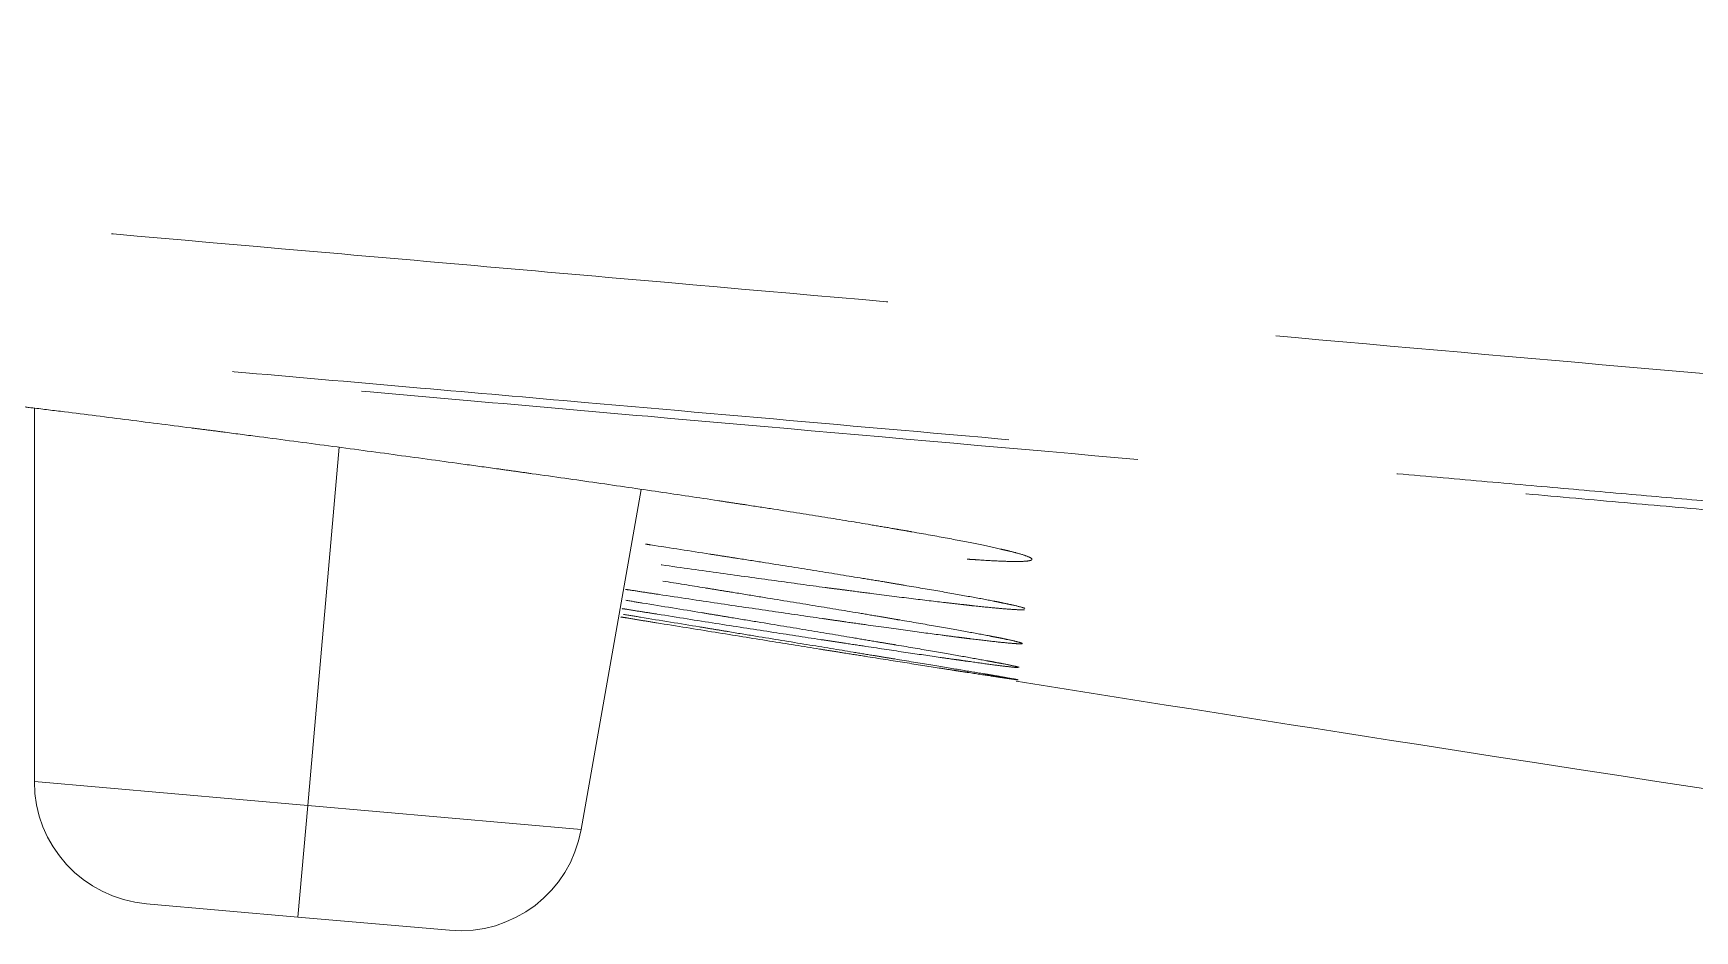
# Model space of a CAD drawing. Header units: millimetres. Extents: x 11618 to 13994, y -5897 to -2537.
# Drawn here: x 13044.94 to 13058.48, y -3838.04 to -3830.72 of the extents above; entities that cross this region are included whole.
import ezdxf

# ---------------------------------------------------------------- set-up
doc = ezdxf.new("R2010")
doc.units = ezdxf.units.MM
doc.linetypes.add('HIDDEN', pattern=[9.525, 6.35, -3.175])
doc.linetypes.add('HIDDEN2', pattern=[4.7625, 3.175, -1.5875])
doc.layers.add('HIDDEN', color=252, linetype='HIDDEN2', lineweight=13)

msp = doc.modelspace()

# ---------------------------------------------------------------- linework, layer by layer
at = {"layer": 'HIDDEN', "linetype": 'HIDDEN', "lineweight": 18, "extrusion": (-1, -2.22045e-16, 0)}
for p, q in [((13044.953, -3833.781), (13044.953, -3836.827)), ((13047.181, -3837.022), (13047.436, -3834.1)), ((13049.408, -3837.217), (13049.897, -3834.445)), ((13047.181, -3837.022), (13044.953, -3836.827)), ((13047.101, -3837.931), (13047.181, -3837.022)), ((13047.181, -3837.022), (13049.408, -3837.217)), ((13047.101, -3837.931), (13045.866, -3837.823)), ((13047.101, -3837.931), (13048.337, -3838.039))]:
    msp.add_line(p, q, dxfattribs=at)
at = {"layer": 'HIDDEN', "linetype": 'HIDDEN', "lineweight": 18}
for centre, start, end in [((13045.953, -3836.827), 180, 265), ((13048.424, -3837.043), 265, 350)]:
    msp.add_arc(centre, 1, start, end, dxfattribs=at)
for points, knots in [([(13026.602, -3830.723), (13026.692, -3830.729), (13026.965, -3830.75), (13027.655, -3830.806), (13028.63, -3830.888), (13029.474, -3830.96), (13030.417, -3831.041), (13030.938, -3831.085), (13032.076, -3831.183), (13033.311, -3831.29), (13034.738, -3831.414), (13035.877, -3831.512), (13036.269, -3831.546), (13036.873, -3831.599), (13037.18, -3831.626), (13037.545, -3831.657), (13037.729, -3831.674), (13037.822, -3831.682), (13037.868, -3831.686), (13037.892, -3831.688), (13037.903, -3831.689), (13037.909, -3831.689), (13037.912, -3831.689), (13037.914, -3831.69), (13037.914, -3831.69), (13037.915, -3831.69), (13037.915, -3831.69), (13038.853, -3831.771), (13039.822, -3831.856), (13041.806, -3832.029), (13042.821, -3832.118), (13044.877, -3832.297), (13045.918, -3832.389), (13047.49, -3832.526), (13048.016, -3832.572), (13049.068, -3832.665), (13049.595, -3832.711), (13051.175, -3832.85), (13052.228, -3832.942), (13054.321, -3833.126), (13055.36, -3833.217), (13057.416, -3833.399), (13058.432, -3833.488), (13060.432, -3833.665), (13061.417, -3833.752), (13062.381, -3833.837)], [0, 0, 0, 0, 0.0625, 0.125, 0.1875, 0.25, 0.25, 0.3125, 0.3125, 0.375, 0.4375, 0.4375, 0.46875, 0.46875, 0.484375, 0.492188, 0.496094, 0.498047, 0.499023, 0.499512, 0.499756, 0.499878, 0.499939, 0.499969, 0.499985, 0.499985, 0.5, 0.5, 0.5625, 0.5625, 0.625, 0.625, 0.6875, 0.6875, 0.71875, 0.71875, 0.75, 0.75, 0.8125, 0.8125, 0.875, 0.875, 0.9375, 0.9375, 1, 1, 1, 1]), ([(13062.382, -3834.874), (13062.353, -3834.871), (13062.287, -3834.866), (13062.177, -3834.856), (13062.042, -3834.844), (13061.885, -3834.83), (13061.703, -3834.814), (13061.498, -3834.796), (13061.269, -3834.776), (13061.017, -3834.753), (13060.742, -3834.729), (13060.423, -3834.701), (13060.068, -3834.67), (13059.686, -3834.636), (13059.304, -3834.602), (13058.923, -3834.568), (13058.449, -3834.527), (13057.873, -3834.476), (13057.185, -3834.415), (13056.468, -3834.352), (13055.263, -3834.246), (13053.589, -3834.099), (13051.486, -3833.914), (13049.657, -3833.753), (13048.056, -3833.613), (13046.632, -3833.488), (13045.134, -3833.357), (13043.457, -3833.211), (13041.715, -3833.059), (13040.011, -3832.91), (13038.234, -3832.755), (13036.254, -3832.583), (13034.614, -3832.441), (13033.48, -3832.342), (13032.888, -3832.291), (13032.405, -3832.249), (13031.985, -3832.213), (13031.59, -3832.179), (13031.211, -3832.147), (13030.74, -3832.106), (13030.191, -3832.059), (13029.593, -3832.008), (13029.046, -3831.962), (13028.701, -3831.933), (13028.51, -3831.918), (13028.447, -3831.912), (13028.385, -3831.907), (13028.326, -3831.902), (13028.269, -3831.898), (13028.213, -3831.893), (13028.159, -3831.889), (13028.108, -3831.884), (13028.058, -3831.88), (13028.009, -3831.876), (13027.963, -3831.873), (13027.918, -3831.869), (13027.875, -3831.865), (13027.834, -3831.862), (13027.794, -3831.859), (13027.756, -3831.856), (13027.72, -3831.853), (13027.686, -3831.85), (13027.653, -3831.848), (13027.621, -3831.845), (13027.591, -3831.843), (13027.563, -3831.841), (13027.536, -3831.839), (13027.511, -3831.837), (13027.487, -3831.835), (13027.465, -3831.833), (13027.444, -3831.832), (13027.431, -3831.831), (13027.425, -3831.831)], [0, 0, 0, 0, 0.001614, 0.00367, 0.006167, 0.009107, 0.012488, 0.016311, 0.020577, 0.025284, 0.030434, 0.036027, 0.043191, 0.05036, 0.057533, 0.06471, 0.071892, 0.084353, 0.097416, 0.11108, 0.125346, 0.166756, 0.208317, 0.250031, 0.277722, 0.307818, 0.340322, 0.375231, 0.420225, 0.461811, 0.499995, 0.557019, 0.625101, 0.649907, 0.670653, 0.68734, 0.703009, 0.71867, 0.734324, 0.749969, 0.779854, 0.810657, 0.84238, 0.875027, 0.879814, 0.884576, 0.889315, 0.89403, 0.898721, 0.903388, 0.908032, 0.912651, 0.917246, 0.921817, 0.926364, 0.930888, 0.935387, 0.939862, 0.944313, 0.948741, 0.953144, 0.957523, 0.961879, 0.96621, 0.970518, 0.974801, 0.979061, 0.983297, 0.987508, 0.991696, 0.99586, 1, 1, 1, 1]), ([(13028.637, -3832.033), (13028.64, -3832.034), (13028.646, -3832.034), (13028.654, -3832.034), (13028.664, -3832.035), (13028.673, -3832.035), (13028.683, -3832.036), (13028.692, -3832.036), (13028.703, -3832.037), (13028.713, -3832.037), (13028.724, -3832.038), (13028.735, -3832.039), (13028.746, -3832.039), (13028.757, -3832.04), (13028.769, -3832.041), (13028.781, -3832.041), (13028.793, -3832.042), (13028.806, -3832.043), (13028.819, -3832.044), (13028.832, -3832.045), (13028.845, -3832.045), (13028.859, -3832.046), (13028.873, -3832.047), (13028.887, -3832.048), (13028.901, -3832.049), (13028.916, -3832.05), (13028.931, -3832.051), (13028.946, -3832.052), (13028.961, -3832.053), (13028.977, -3832.054), (13028.993, -3832.055), (13029.009, -3832.056), (13029.026, -3832.058), (13029.042, -3832.059), (13029.059, -3832.06), (13029.076, -3832.061), (13029.094, -3832.062), (13029.112, -3832.064), (13029.13, -3832.065), (13029.148, -3832.066), (13029.166, -3832.068), (13029.185, -3832.069), (13029.204, -3832.07), (13029.223, -3832.072), (13029.243, -3832.073), (13029.263, -3832.075), (13029.283, -3832.076), (13029.303, -3832.078), (13029.323, -3832.079), (13029.344, -3832.081), (13029.365, -3832.082), (13029.386, -3832.084), (13029.408, -3832.085), (13029.43, -3832.087), (13029.452, -3832.089), (13029.474, -3832.09), (13029.497, -3832.092), (13029.519, -3832.094), (13029.542, -3832.095), (13029.566, -3832.097), (13029.589, -3832.099), (13029.613, -3832.101), (13029.637, -3832.103), (13029.661, -3832.105), (13029.686, -3832.106), (13029.71, -3832.108), (13029.735, -3832.11), (13029.76, -3832.112), (13029.786, -3832.114), (13029.812, -3832.116), (13029.838, -3832.118), (13029.864, -3832.12), (13029.89, -3832.122), (13029.917, -3832.124), (13029.944, -3832.127), (13029.971, -3832.129), (13029.998, -3832.131), (13030.026, -3832.133), (13030.054, -3832.135), (13030.082, -3832.137), (13030.11, -3832.14), (13030.139, -3832.142), (13030.168, -3832.144), (13030.197, -3832.147), (13030.226, -3832.149), (13030.256, -3832.151), (13030.286, -3832.154), (13030.316, -3832.156), (13030.346, -3832.158), (13030.377, -3832.161), (13030.407, -3832.163), (13030.438, -3832.166), (13030.47, -3832.168), (13030.501, -3832.171), (13030.533, -3832.173), (13030.565, -3832.176), (13030.597, -3832.179), (13030.629, -3832.181), (13030.662, -3832.184), (13030.695, -3832.187), (13030.728, -3832.189), (13030.761, -3832.192), (13030.795, -3832.195), (13030.829, -3832.197), (13030.863, -3832.2), (13030.897, -3832.203), (13030.931, -3832.206), (13030.966, -3832.209), (13031.001, -3832.211), (13031.036, -3832.214), (13031.072, -3832.217), (13031.107, -3832.22), (13031.143, -3832.223), (13031.18, -3832.226), (13031.216, -3832.229), (13031.252, -3832.232), (13031.289, -3832.235), (13031.326, -3832.238), (13031.364, -3832.241), (13031.401, -3832.244), (13031.439, -3832.247), (13031.477, -3832.251), (13031.515, -3832.254), (13031.553, -3832.257), (13031.592, -3832.26), (13031.631, -3832.263), (13031.67, -3832.267), (13031.709, -3832.27), (13031.749, -3832.273), (13031.789, -3832.276), (13031.829, -3832.28), (13031.869, -3832.283), (13031.909, -3832.286), (13032.105, -3832.303), (13032.477, -3832.334), (13033.061, -3832.383), (13033.706, -3832.437), (13034.415, -3832.498), (13035.085, -3832.555), (13035.684, -3832.606), (13036.18, -3832.648), (13036.668, -3832.69), (13037.338, -3832.748), (13038.217, -3832.824), (13039.333, -3832.92), (13040.495, -3833.021), (13041.709, -3833.126), (13042.986, -3833.237), (13044.328, -3833.354), (13045.688, -3833.473), (13047.082, -3833.595), (13048.49, -3833.719), (13050.461, -3833.892), (13052.969, -3834.113), (13055.321, -3834.321), (13056.897, -3834.461), (13057.705, -3834.533), (13058.484, -3834.602), (13059.133, -3834.66), (13059.657, -3834.707), (13060.063, -3834.743), (13060.464, -3834.779), (13060.776, -3834.807), (13061.003, -3834.827), (13061.149, -3834.84), (13061.3, -3834.854), (13061.456, -3834.868), (13061.617, -3834.882), (13061.783, -3834.897), (13061.954, -3834.913), (13062.129, -3834.928), (13062.31, -3834.945), (13062.432, -3834.956), (13062.494, -3834.961)], [0, 0, 0, 0, 0.001925, 0.00385, 0.005774, 0.007698, 0.009621, 0.011544, 0.013466, 0.015387, 0.017309, 0.019229, 0.021149, 0.023069, 0.024988, 0.026907, 0.028825, 0.030743, 0.03266, 0.034576, 0.036493, 0.038408, 0.040324, 0.042238, 0.044152, 0.046066, 0.047979, 0.049892, 0.051804, 0.053716, 0.055628, 0.057538, 0.059449, 0.061359, 0.063268, 0.065177, 0.067085, 0.068993, 0.070901, 0.072808, 0.074714, 0.07662, 0.078526, 0.080431, 0.082336, 0.08424, 0.086144, 0.088047, 0.08995, 0.091852, 0.093754, 0.095655, 0.097556, 0.099456, 0.101356, 0.103256, 0.105155, 0.107053, 0.108951, 0.110849, 0.112746, 0.114642, 0.116539, 0.118434, 0.12033, 0.122224, 0.124119, 0.126013, 0.127906, 0.129799, 0.131691, 0.133583, 0.135475, 0.137366, 0.139257, 0.141147, 0.143037, 0.144926, 0.146815, 0.148703, 0.150591, 0.152479, 0.154366, 0.156252, 0.158139, 0.160024, 0.16191, 0.163794, 0.165679, 0.167563, 0.169446, 0.171329, 0.173212, 0.175094, 0.176976, 0.178858, 0.180739, 0.182619, 0.184499, 0.186379, 0.188258, 0.190137, 0.192015, 0.193893, 0.195771, 0.197648, 0.199525, 0.201401, 0.203277, 0.205152, 0.207027, 0.208902, 0.210776, 0.21265, 0.214523, 0.216396, 0.218269, 0.220141, 0.222013, 0.223884, 0.225755, 0.227625, 0.229496, 0.231365, 0.233235, 0.235104, 0.236972, 0.23884, 0.240708, 0.242575, 0.244442, 0.246309, 0.248175, 0.250041, 0.273303, 0.297453, 0.322491, 0.34842, 0.375242, 0.391867, 0.407779, 0.422977, 0.437462, 0.468812, 0.500015, 0.530634, 0.561693, 0.593196, 0.625148, 0.657591, 0.687383, 0.719116, 0.750008, 0.813906, 0.875033, 0.891533, 0.907411, 0.922664, 0.937294, 0.945305, 0.953187, 0.960939, 0.968561, 0.97128, 0.974094, 0.977002, 0.980005, 0.983101, 0.986293, 0.989578, 0.992958, 0.996432, 1, 1, 1, 1]), ([(13041.675, -3833.433), (13041.677, -3833.432), (13041.679, -3833.432), (13041.684, -3833.431), (13041.688, -3833.431), (13041.71, -3833.429), (13041.737, -3833.43), (13041.809, -3833.433), (13041.854, -3833.435), (13041.96, -3833.443), (13042.022, -3833.448), (13042.111, -3833.456), (13042.13, -3833.458), (13042.167, -3833.461), (13042.225, -3833.467), (13042.287, -3833.473), (13042.417, -3833.486), (13042.512, -3833.496), (13042.716, -3833.517), (13042.825, -3833.529), (13043.001, -3833.549), (13043.062, -3833.555), (13043.156, -3833.566), (13043.188, -3833.57), (13043.252, -3833.577), (13043.415, -3833.596), (13043.588, -3833.616), (13043.874, -3833.649), (13044.023, -3833.667), (13044.332, -3833.704), (13044.492, -3833.724), (13044.699, -3833.749), (13044.741, -3833.754), (13044.825, -3833.765), (13044.951, -3833.78), (13045.079, -3833.796), (13045.337, -3833.828), (13045.511, -3833.85), (13045.866, -3833.895), (13046.046, -3833.918), (13046.276, -3833.948), (13046.321, -3833.953), (13046.414, -3833.965), (13046.46, -3833.971), (13046.6, -3833.99), (13046.693, -3834.002), (13046.973, -3834.038), (13047.161, -3834.063), (13047.349, -3834.088)], [0, 0, 0, 0, 0.010769, 0.010769, 0.026986, 0.026986, 0.091853, 0.091853, 0.156721, 0.156721, 0.221589, 0.221589, 0.237805, 0.237805, 0.254022, 0.286456, 0.286456, 0.351324, 0.351324, 0.416191, 0.416191, 0.448625, 0.448625, 0.464842, 0.464842, 0.481059, 0.545927, 0.545927, 0.610794, 0.610794, 0.675662, 0.675662, 0.691879, 0.691879, 0.708096, 0.74053, 0.74053, 0.805397, 0.805397, 0.870265, 0.870265, 0.886482, 0.886482, 0.902699, 0.902699, 0.935132, 0.935132, 1, 1, 1, 1]), ([(13047.349, -3834.088), (13047.538, -3834.113), (13047.725, -3834.138), (13048.096, -3834.189), (13048.28, -3834.214), (13048.555, -3834.252), (13048.646, -3834.264), (13048.782, -3834.283), (13048.828, -3834.29), (13048.918, -3834.302), (13048.963, -3834.309), (13049.189, -3834.34), (13049.365, -3834.365), (13049.709, -3834.415), (13049.878, -3834.439), (13050.207, -3834.488), (13050.367, -3834.511), (13050.563, -3834.541), (13050.602, -3834.547), (13050.679, -3834.559), (13050.718, -3834.564), (13050.831, -3834.582), (13050.906, -3834.593), (13051.123, -3834.627), (13051.262, -3834.649), (13051.525, -3834.691), (13051.65, -3834.712), (13051.828, -3834.742), (13051.885, -3834.751), (13051.969, -3834.766), (13051.997, -3834.771), (13052.051, -3834.78), (13052.078, -3834.785), (13052.209, -3834.808), (13052.305, -3834.825), (13052.481, -3834.858), (13052.561, -3834.874), (13052.706, -3834.903), (13052.77, -3834.917), (13052.839, -3834.933), (13052.853, -3834.936), (13052.879, -3834.942), (13052.916, -3834.951), (13052.947, -3834.959), (13053.004, -3834.975), (13053.061, -3834.993), (13053.082, -3835.007), (13053.083, -3835.016), (13053.081, -3835.018), (13053.073, -3835.023), (13053.066, -3835.024), (13053.039, -3835.029), (13053.011, -3835.031), (13052.939, -3835.032), (13052.894, -3835.031), (13052.787, -3835.027), (13052.725, -3835.023), (13052.636, -3835.018), (13052.618, -3835.016), (13052.58, -3835.014), (13052.522, -3835.01), (13052.46, -3835.005), (13052.33, -3834.994), (13052.235, -3834.985), (13052.032, -3834.966), (13051.922, -3834.955), (13051.746, -3834.937), (13051.686, -3834.931), (13051.592, -3834.921), (13051.56, -3834.917), (13051.496, -3834.91), (13051.463, -3834.907), (13051.299, -3834.888), (13051.161, -3834.873), (13050.875, -3834.839), (13050.726, -3834.821), (13050.418, -3834.783), (13050.258, -3834.764), (13050.051, -3834.737), (13050.009, -3834.732), (13049.934, -3834.722), (13049.899, -3834.718), (13049.865, -3834.714)], [0, 0, 0, 0, 0.036425, 0.036425, 0.072849, 0.072849, 0.091061, 0.091061, 0.100168, 0.100168, 0.109274, 0.109274, 0.145698, 0.145698, 0.182123, 0.182123, 0.218547, 0.218547, 0.227654, 0.227654, 0.23676, 0.23676, 0.254972, 0.254972, 0.291397, 0.291397, 0.327821, 0.327821, 0.346033, 0.346033, 0.35514, 0.35514, 0.364246, 0.364246, 0.40067, 0.40067, 0.437095, 0.437095, 0.473519, 0.473519, 0.482625, 0.482625, 0.491732, 0.509944, 0.509944, 0.546368, 0.582793, 0.582793, 0.601005, 0.601005, 0.619218, 0.619218, 0.655642, 0.655642, 0.692067, 0.692067, 0.728491, 0.728491, 0.737597, 0.737597, 0.746704, 0.764916, 0.764916, 0.80134, 0.80134, 0.837765, 0.837765, 0.855977, 0.855977, 0.865083, 0.865083, 0.87419, 0.87419, 0.910614, 0.910614, 0.947039, 0.947039, 0.983463, 0.983463, 0.992569, 0.992569, 1, 1, 1, 1]), ([(13049.932, -3834.889), (13049.946, -3834.891), (13049.961, -3834.894), (13050.139, -3834.921), (13050.3, -3834.946), (13050.496, -3834.977), (13050.535, -3834.983), (13050.612, -3834.995), (13050.651, -3835.001), (13050.765, -3835.019), (13050.839, -3835.03), (13051.057, -3835.065), (13051.196, -3835.087), (13051.461, -3835.129), (13051.586, -3835.15), (13051.765, -3835.179), (13051.822, -3835.188), (13051.907, -3835.202), (13051.934, -3835.207), (13051.989, -3835.216), (13052.016, -3835.221), (13052.147, -3835.243), (13052.244, -3835.259), (13052.422, -3835.29), (13052.503, -3835.305), (13052.649, -3835.331), (13052.713, -3835.343), (13052.784, -3835.357), (13052.798, -3835.36), (13052.824, -3835.365), (13052.836, -3835.368), (13052.872, -3835.375), (13052.894, -3835.38), (13052.952, -3835.392), (13052.981, -3835.4), (13053.012, -3835.409), (13053.02, -3835.411), (13053.025, -3835.414)], [0, 0, 0, 0, 0.008077, 0.008077, 0.102541, 0.102541, 0.126157, 0.126157, 0.149773, 0.149773, 0.197005, 0.197005, 0.291469, 0.291469, 0.385933, 0.385933, 0.433165, 0.433165, 0.456781, 0.456781, 0.480397, 0.480397, 0.574862, 0.574862, 0.669326, 0.669326, 0.76379, 0.76379, 0.787406, 0.787406, 0.811022, 0.811022, 0.858254, 0.858254, 0.952718, 0.952718, 1, 1, 1, 1]), ([(13053.021, -3835.425), (13053.018, -3835.425), (13053.015, -3835.425), (13052.994, -3835.426), (13052.967, -3835.425), (13052.896, -3835.42), (13052.852, -3835.417), (13052.746, -3835.407), (13052.685, -3835.401), (13052.597, -3835.392), (13052.579, -3835.39), (13052.541, -3835.385), (13052.484, -3835.379), (13052.422, -3835.372), (13052.293, -3835.357), (13052.199, -3835.346), (13051.997, -3835.321), (13051.888, -3835.307), (13051.713, -3835.285), (13051.653, -3835.277), (13051.559, -3835.264), (13051.527, -3835.26), (13051.463, -3835.252), (13051.431, -3835.248), (13051.267, -3835.226), (13051.13, -3835.207), (13050.845, -3835.168), (13050.697, -3835.148), (13050.389, -3835.105), (13050.23, -3835.082), (13050.064, -3835.059), (13050.063, -3835.059), (13050.062, -3835.059)], [0, 0, 0, 0, 0.022041, 0.022041, 0.119788, 0.119788, 0.217535, 0.217535, 0.315282, 0.315282, 0.339719, 0.339719, 0.364156, 0.413029, 0.413029, 0.510776, 0.510776, 0.608523, 0.608523, 0.657397, 0.657397, 0.681833, 0.681833, 0.70627, 0.70627, 0.804017, 0.804017, 0.901764, 0.901764, 0.999511, 0.999511, 1, 1, 1, 1]), ([(13050.075, -3835.191), (13050.191, -3835.21), (13050.306, -3835.228), (13050.457, -3835.253), (13050.496, -3835.259), (13050.573, -3835.272), (13050.612, -3835.278), (13050.726, -3835.296), (13050.801, -3835.309), (13051.019, -3835.344), (13051.158, -3835.367), (13051.423, -3835.411), (13051.548, -3835.431), (13051.727, -3835.461), (13051.785, -3835.471), (13051.869, -3835.485), (13051.897, -3835.49), (13051.952, -3835.499), (13051.979, -3835.504), (13052.111, -3835.526), (13052.208, -3835.543), (13052.386, -3835.574), (13052.467, -3835.589), (13052.613, -3835.615), (13052.679, -3835.627), (13052.75, -3835.641), (13052.763, -3835.644), (13052.79, -3835.649), (13052.802, -3835.651), (13052.838, -3835.658), (13052.86, -3835.663), (13052.918, -3835.675), (13052.948, -3835.682), (13052.989, -3835.693), (13053.001, -3835.697), (13053.004, -3835.701), (13053.002, -3835.702), (13052.997, -3835.702), (13052.994, -3835.703), (13052.988, -3835.703), (13052.984, -3835.703), (13052.963, -3835.702), (13052.937, -3835.701), (13052.867, -3835.694), (13052.823, -3835.69), (13052.718, -3835.678), (13052.657, -3835.671), (13052.569, -3835.66), (13052.551, -3835.658), (13052.514, -3835.653), (13052.457, -3835.646), (13052.395, -3835.638), (13052.266, -3835.621), (13052.173, -3835.609), (13051.971, -3835.581), (13051.863, -3835.566), (13051.688, -3835.541), (13051.628, -3835.533), (13051.535, -3835.52), (13051.503, -3835.515), (13051.439, -3835.506), (13051.407, -3835.501), (13051.243, -3835.478), (13051.107, -3835.458), (13050.822, -3835.416), (13050.674, -3835.395), (13050.367, -3835.349), (13050.208, -3835.325), (13050.002, -3835.294), (13049.961, -3835.288), (13049.877, -3835.275), (13049.828, -3835.267), (13049.778, -3835.26), (13049.77, -3835.259)], [0, 0, 0, 0, 0.032206, 0.032206, 0.043435, 0.043435, 0.054665, 0.054665, 0.077123, 0.077123, 0.122041, 0.122041, 0.166959, 0.166959, 0.189417, 0.189417, 0.200647, 0.200647, 0.211876, 0.211876, 0.256794, 0.256794, 0.301711, 0.301711, 0.346629, 0.346629, 0.357858, 0.357858, 0.369088, 0.369088, 0.391547, 0.391547, 0.436464, 0.436464, 0.481382, 0.481382, 0.50384, 0.50384, 0.51507, 0.51507, 0.526299, 0.526299, 0.571217, 0.571217, 0.616134, 0.616134, 0.661052, 0.661052, 0.672281, 0.672281, 0.683511, 0.70597, 0.70597, 0.750887, 0.750887, 0.795805, 0.795805, 0.818263, 0.818263, 0.829493, 0.829493, 0.840722, 0.840722, 0.88564, 0.88564, 0.930557, 0.930557, 0.975475, 0.975475, 0.986704, 0.986704, 0.997934, 1, 1, 1, 1]), ([(13049.773, -3835.348), (13049.818, -3835.355), (13049.863, -3835.363), (13050.073, -3835.397), (13050.233, -3835.423), (13050.429, -3835.455), (13050.468, -3835.462), (13050.546, -3835.474), (13050.584, -3835.481), (13050.698, -3835.5), (13050.773, -3835.512), (13050.991, -3835.548), (13051.131, -3835.571), (13051.396, -3835.615), (13051.521, -3835.636), (13051.7, -3835.666), (13051.758, -3835.676), (13051.843, -3835.69), (13051.871, -3835.695), (13051.925, -3835.704), (13051.952, -3835.708), (13052.085, -3835.731), (13052.182, -3835.747), (13052.361, -3835.778), (13052.442, -3835.792), (13052.589, -3835.818), (13052.654, -3835.83), (13052.725, -3835.843), (13052.739, -3835.845), (13052.765, -3835.85), (13052.778, -3835.853), (13052.814, -3835.859), (13052.836, -3835.863), (13052.895, -3835.875), (13052.925, -3835.881), (13052.963, -3835.89), (13052.974, -3835.893), (13052.979, -3835.894)], [0, 0, 0, 0, 0.024499, 0.024499, 0.114569, 0.114569, 0.137086, 0.137086, 0.159603, 0.159603, 0.204638, 0.204638, 0.294708, 0.294708, 0.384778, 0.384778, 0.429813, 0.429813, 0.45233, 0.45233, 0.474847, 0.474847, 0.564917, 0.564917, 0.654987, 0.654987, 0.745056, 0.745056, 0.767574, 0.767574, 0.790091, 0.790091, 0.835126, 0.835126, 0.925196, 0.925196, 1, 1, 1, 1]), ([(13052.956, -3835.996), (13052.954, -3835.995), (13052.951, -3835.995), (13052.931, -3835.992), (13052.906, -3835.989), (13052.836, -3835.979), (13052.793, -3835.972), (13052.689, -3835.956), (13052.628, -3835.947), (13052.541, -3835.933), (13052.523, -3835.931), (13052.486, -3835.925), (13052.429, -3835.916), (13052.368, -3835.907), (13052.24, -3835.886), (13052.147, -3835.872), (13051.946, -3835.84), (13051.838, -3835.823), (13051.664, -3835.795), (13051.605, -3835.786), (13051.512, -3835.771), (13051.48, -3835.766), (13051.416, -3835.756), (13051.384, -3835.751), (13051.221, -3835.725), (13051.085, -3835.703), (13050.801, -3835.657), (13050.653, -3835.633), (13050.347, -3835.584), (13050.188, -3835.558), (13049.983, -3835.525), (13049.941, -3835.518), (13049.858, -3835.505), (13049.802, -3835.495), (13049.746, -3835.486), (13049.731, -3835.484)], [0, 0, 0, 0, 0.01681, 0.01681, 0.109691, 0.109691, 0.202572, 0.202572, 0.295453, 0.295453, 0.318673, 0.318673, 0.341893, 0.388333, 0.388333, 0.481214, 0.481214, 0.574095, 0.574095, 0.620535, 0.620535, 0.643756, 0.643756, 0.666976, 0.666976, 0.759857, 0.759857, 0.852737, 0.852737, 0.945618, 0.945618, 0.968838, 0.968838, 0.992059, 1, 1, 1, 1]), ([(13052.967, -3835.897), (13052.965, -3835.897), (13052.962, -3835.897), (13052.942, -3835.895), (13052.916, -3835.892), (13052.846, -3835.884), (13052.803, -3835.879), (13052.698, -3835.865), (13052.637, -3835.856), (13052.55, -3835.844), (13052.532, -3835.842), (13052.495, -3835.836), (13052.438, -3835.828), (13052.377, -3835.82), (13052.248, -3835.801), (13052.155, -3835.787), (13051.954, -3835.758), (13051.846, -3835.741), (13051.672, -3835.715), (13051.612, -3835.706), (13051.519, -3835.692), (13051.487, -3835.687), (13051.423, -3835.677), (13051.391, -3835.673), (13051.228, -3835.648), (13051.091, -3835.627), (13050.807, -3835.583), (13050.659, -3835.56), (13050.352, -3835.512), (13050.194, -3835.487), (13049.988, -3835.454), (13049.947, -3835.448), (13049.863, -3835.435), (13049.81, -3835.426), (13049.755, -3835.417), (13049.743, -3835.416)], [0, 0, 0, 0, 0.016877, 0.016877, 0.109866, 0.109866, 0.202855, 0.202855, 0.295843, 0.295843, 0.319091, 0.319091, 0.342338, 0.388832, 0.388832, 0.481821, 0.481821, 0.574809, 0.574809, 0.621304, 0.621304, 0.644551, 0.644551, 0.667798, 0.667798, 0.760787, 0.760787, 0.853775, 0.853775, 0.946764, 0.946764, 0.970011, 0.970011, 0.993258, 1, 1, 1, 1]), ([(13049.753, -3835.463), (13049.8, -3835.47), (13049.846, -3835.478), (13050.057, -3835.513), (13050.217, -3835.539), (13050.413, -3835.571), (13050.452, -3835.578), (13050.53, -3835.59), (13050.568, -3835.597), (13050.683, -3835.616), (13050.757, -3835.628), (13050.976, -3835.664), (13051.115, -3835.687), (13051.38, -3835.73), (13051.506, -3835.751), (13051.685, -3835.781), (13051.743, -3835.79), (13051.828, -3835.804), (13051.856, -3835.809), (13051.911, -3835.818), (13051.938, -3835.822), (13052.07, -3835.844), (13052.168, -3835.86), (13052.347, -3835.89), (13052.428, -3835.903), (13052.575, -3835.928), (13052.641, -3835.939), (13052.712, -3835.951), (13052.726, -3835.953), (13052.752, -3835.958), (13052.765, -3835.96), (13052.802, -3835.966), (13052.824, -3835.97), (13052.883, -3835.98), (13052.913, -3835.986), (13052.955, -3835.993), (13052.967, -3835.996), (13052.97, -3835.997), (13052.97, -3835.997), (13052.97, -3835.997)], [0, 0, 0, 0, 0.024795, 0.024795, 0.11319, 0.11319, 0.135289, 0.135289, 0.157387, 0.157387, 0.201585, 0.201585, 0.28998, 0.28998, 0.378375, 0.378375, 0.422572, 0.422572, 0.444671, 0.444671, 0.46677, 0.46677, 0.555165, 0.555165, 0.64356, 0.64356, 0.731955, 0.731955, 0.754053, 0.754053, 0.776152, 0.776152, 0.82035, 0.82035, 0.908745, 0.908745, 0.99714, 0.99714, 1, 1, 1, 1]), ([(13052.953, -3836.008), (13054.04, -3836.181), (13056.869, -3836.627), (13059.699, -3837.06), (13061.442, -3837.321)], [0, 0, 0, 0, 0.384475, 1, 1, 1, 1])]:
    msp.add_open_spline(points, degree=3, knots=knots, dxfattribs=at)

doc.saveas('drawing.dxf')
